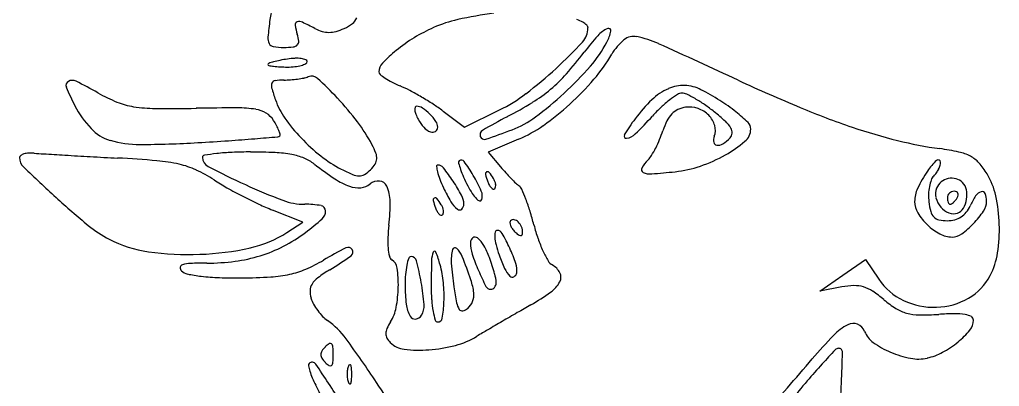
# Model space of a CAD drawing. Header units: millimetres. Extents: x 56222 to 3066687, y -650199 to -121287.
# Drawn here: x 140520.176 to 140522.049, y -185765.413 to -185764.712 of the extents above; entities that cross this region are included whole.
import ezdxf

# ---------------------------------------------------------------- set-up
doc = ezdxf.new("R2010")
doc.units = ezdxf.units.MM
doc.header["$MEASUREMENT"] = 0
doc.layers.add('$TD_AUDIT_GENERATED_(A0BDF17)', color=32, linetype='Continuous', lineweight=30)

msp = doc.modelspace()

# ---------------------------------------------------------------- linework, layer by layer
at = {"layer": '$TD_AUDIT_GENERATED_(A0BDF17)', "linetype": 'Continuous', "lineweight": 25, "ltscale": 2}
for p, q in [((140520.9855, -185764.8866), (140521.0267, -185764.9172)), ((140521.0267, -185764.9172), (140521.0934, -185764.8845)), ((140521.13, -185764.9406), (140521.072, -185764.9654)), ((140521.072, -185764.9654), (140521.0955, -185764.9932)), ((140520.7177, -185765.0987), (140520.6594, -185765.0758)), ((140520.6871, -185765.1187), (140520.7177, -185765.0987)), ((140521.7498, -185765.2003), (140521.7935, -185765.1701)), ((140521.7935, -185765.1701), (140521.819, -185765.208)), ((140521.7062, -185765.2305), (140521.7498, -185765.2003)), ((140521.7482, -185765.2226), (140521.7062, -185765.2305))]:
    msp.add_line(p, q, dxfattribs=at)
for centre, radius, start, end in [((140520.8418, -185764.737), 0.189, 164.1577, 172.3599), ((140521.4284, -185764.8157), 0.7808, 172.3599, 174.8327), ((140520.7963, -185764.6981), 0.0266, 306.9333, 336.2646), ((140521.0666, -185764.9525), 0.2463, 102.3953, 113.7713), ((140521.2295, -185765.6935), 1.005, 98.3946, 102.3953), ((140521.2185, -185764.7754), 0.0677, 59.6535, 70.0556), ((140520.7085, -185764.7218), 0.00566, 108.427, 188.3351), ((140520.8122, -185764.7066), 0.1105, 188.335, 197.6066), ((140520.711, -185764.7293), 0.0136, 65.3784, 108.4271), ((140520.5366, -185765.1097), 0.432, 61.8428, 65.3783), ((140520.775, -185764.6644), 0.073, 241.8427, 253.5205), ((140520.7522, -185764.6311), 0.1073, 285.5815, 294.4932), ((140520.7617, -185764.6521), 0.0842, 294.4932, 306.9332), ((140521.09, -185765.0056), 0.3042, 113.7713, 121.5992), ((140521.2236, -185764.728), 0.0391, 316.9309, 359.9977), ((140521.23, -185764.7557), 0.0449, 47.3304, 59.6536), ((140521.2555, -185764.728), 0.00726, 359.9977, 47.3304), ((140521.3235, -185764.7808), 0.0567, 114.0145, 137.8116), ((140521.3022, -185764.733), 0.00439, 348.7779, 114.0145), ((140520.6734, -185764.7474), 0.0227, 174.8327, 206.6073), ((140520.645, -185764.7596), 0.065, 5.7839, 17.6066), ((140520.7672, -185764.6905), 0.0458, 253.5204, 270.073), ((140520.7672, -185764.6851), 0.0512, 270.0731, 285.5815), ((140521.0995, -185765.0211), 0.3225, 121.5991, 129.0925), ((140521.6299, -185765.0585), 0.4703, 137.8116, 142.8262), ((140521.2321, -185764.7191), 0.0758, 331.8428, 348.7779), ((140521.3986, -185764.8315), 0.1051, 129.6676, 149.4268), ((140521.3501, -185764.773), 0.0291, 78.3786, 129.6676), ((140521.3165, -185764.9363), 0.1959, 65.6423, 78.3786), ((140520.6627, -185764.7528), 0.0108, 206.6073, 261.1959), ((140520.6811, -185764.6341), 0.1309, 261.196, 269.9978), ((140520.6811, -185764.5946), 0.1704, 269.9977, 275.9996), ((140520.6975, -185764.7505), 0.0136, 275.9995, 314.0917), ((140520.7009, -185764.754), 0.00877, 314.0916, 5.7838), ((140521.0792, -185764.9961), 0.2903, 129.0925, 136.191), ((140520.5394, -185764.0884), 0.9758, 312.7455, 316.9309), ((140521.0813, -185764.6384), 0.2469, 318.859, 331.8427), ((140512.5785, -185784.2371), 21.3825, 65.19215, 65.64227), ((140520.7052, -185764.9506), 0.1638, 101.0578, 105.406), ((140520.7329, -185765.0921), 0.3081, 98.3473, 101.0578), ((140520.7086, -185764.927), 0.1412, 92.4889, 98.3473), ((140520.7056, -185764.8565), 0.0707, 82.6566, 92.489), ((140520.7096, -185764.8255), 0.0394, 69.9217, 82.6565), ((140520.7218, -185764.7921), 0.00384, 359.9978, 69.9218), ((140520.6907, -185764.3463), 0.7085, 318.5204, 322.8263), ((140521.0178, -185764.6065), 0.3373, 319.4144, 329.4268), ((140520.6529, -185764.7976), 0.00225, 108.5114, 179.9977), ((140520.6526, -185764.7976), 0.00194, 179.9978, 259.2509), ((140520.7102, -185764.9687), 0.1827, 105.4061, 108.5115), ((140520.6822, -185764.6417), 0.1606, 259.2509, 262.6565), ((140520.6811, -185764.6499), 0.1524, 262.6565, 267.2256), ((140520.6881, -185764.5054), 0.2971, 267.2256, 269.9977), ((140520.6881, -185764.6644), 0.1381, 269.9978, 275.9673), ((140520.6947, -185764.7272), 0.0749, 275.9673, 285.4061), ((140520.7024, -185764.755), 0.046, 285.406, 296.846), ((140520.7211, -185764.7921), 0.00447, 296.846, 359.9977), ((140520.8872, -185764.8119), 0.0242, 136.1911, 179.9977), ((140520.6723, -185764.2323), 0.7799, 307.2093, 312.7456), ((140520.7588, -185764.3566), 0.6752, 312.7311, 318.8589), ((140520.6815, -185764.6615), 0.1659, 269.9977, 274.3377), ((140520.678, -185764.6154), 0.2121, 274.3377, 277.9475), ((140520.6809, -185764.6361), 0.1913, 277.9475, 281.6237), ((140520.7085, -185764.7701), 0.0544, 281.6237, 290.9914), ((140520.7341, -185764.8369), 0.0171, 47.5339, 110.9913), ((140520.2703, -185765.3436), 0.704, 43.1668, 47.534), ((140520.869, -185764.8119), 0.00596, 179.9978, 230.9021), ((140520.9415, -185764.7226), 0.121, 230.902, 236.613), ((140520.9539, -185764.7039), 0.1434, 236.6129, 242.6887), ((140521.0099, -185764.6285), 0.2824, 309.9626, 318.5204), ((140520.864, -185764.4748), 0.5398, 312.375, 319.4144), ((140520.2736, -185764.8378), 0.00892, 119.0805, 202.1974), ((140520.6662, -185764.6776), 0.433, 202.1974, 207.3422), ((140520.277, -185764.8438), 0.0158, 63.6347, 119.0804), ((140519.8996, -185765.6051), 0.8655, 60.4965, 63.6347), ((140520.6708, -185764.8385), 0.0135, 156.644, 195.9828), ((140521.0702, -185764.7241), 0.4289, 195.9829, 199.2164), ((140520.6655, -185764.8362), 0.00773, 97.6265, 156.644), ((140520.6815, -185764.9557), 0.1282, 89.9977, 97.6265), ((140520.9953, -185764.6237), 0.2337, 242.6887, 246.9036), ((140520.8066, -185765.0662), 0.2474, 62.1531, 66.9036), ((140521.003, -185764.6203), 0.2931, 301.5979, 309.9626), ((140521.461, -185764.945), 0.1105, 113.7621, 133.6127), ((140521.4456, -185764.91), 0.0723, 88.2385, 113.762), ((140521.4456, -185764.9095), 0.0717, 62.5772, 88.2385), ((140521.2473, -185765.2917), 0.5023, 57.8452, 62.5772), ((140522.9924, -185761.7074), 3.4377, 245.1922, 247.3517), ((140520.4818, -185764.5762), 0.3167, 240.4965, 247.8063), ((140520.3774, -185765.2432), 0.5572, 37.0925, 43.1668), ((140520.6487, -185765.3651), 0.5854, 59.6574, 62.1531), ((140520.6385, -185765.3824), 0.6055, 57.179, 59.6575), ((140520.9591, -185764.6099), 0.3057, 296.0682, 307.2094), ((140520.7631, -185764.3613), 0.6688, 306.6529, 312.7311), ((140521.5356, -185765.016), 0.1906, 122.3438, 127.7302), ((140521.4425, -185764.869), 0.0165, 89.9978, 122.3438), ((140521.4425, -185764.8735), 0.021, 64.3216, 89.9977), ((140521.35, -185765.0658), 0.2344, 59.9368, 64.3216), ((140521.333, -185765.0952), 0.2684, 55.3432, 59.9368), ((140520.4511, -185764.7888), 0.1908, 207.3421, 223.4439), ((140520.4161, -185764.7373), 0.1427, 247.8063, 261.0761), ((140520.4379, -185764.5984), 0.2833, 261.0761, 269.5101), ((140520.4614, -185761.8537), 3.0281, 269.5101, 270.9933), ((140520.5894, -185769.239), 4.3583, 89.9611, 90.9933), ((140520.5922, -185765.1082), 0.2276, 81.1142, 89.9611), ((140520.6187, -185764.939), 0.0562, 59.2666, 81.1142), ((140520.7986, -185764.8188), 0.1413, 199.2163, 215.16), ((140520.9434, -185764.8834), 0.0119, 160.9177, 186.7044), ((140520.935, -185764.8804), 0.00303, 89.9978, 160.9177), ((140520.935, -185764.8971), 0.0197, 55.4949, 89.9977), ((140520.8882, -185764.9653), 0.1024, 45.311, 55.4949), ((140520.7774, -185765.1671), 0.3492, 53.4363, 57.179), ((140520.7338, -185764.1827), 0.8069, 297.669, 301.598), ((140520.8764, -185764.4883), 0.5214, 305.2522, 312.375), ((140521.5749, -185765.0646), 0.2756, 133.6128, 143.6423), ((140521.6109, -185765.1009), 0.3042, 133.2733, 137.6962), ((140521.5567, -185765.0433), 0.2251, 127.7302, 133.2733), ((140521.4566, -185764.9301), 0.0512, 98.032, 115.2615), ((140521.4564, -185764.9289), 0.05, 70.5426, 98.032), ((140521.4551, -185764.9327), 0.054, 44.5963, 70.5426), ((140521.2904, -185765.1568), 0.3433, 51.5236, 55.3432), ((140521.3265, -185765.1657), 0.3535, 51.6877, 57.8452), ((140522.2681, -185763.4432), 1.5568, 247.3517, 251.2564), ((140520.6261, -185764.9266), 0.0418, 31.9829, 59.2666), ((140520.9554, -185764.7084), 0.3331, 215.16, 223.5622), ((140520.9646, -185764.8809), 0.0333, 186.7045, 201.0354), ((140521.0129, -185764.8623), 0.0849, 201.0354, 208.1527), ((140520.8882, -185764.9653), 0.1024, 35.139, 45.311), ((140521.6614, -185765.9518), 1.1906, 117.6691, 120.2809), ((140521.0513, -185764.7486), 0.186, 290.8998, 306.6528), ((140521.6672, -185765.1326), 0.3903, 143.6422, 149.131), ((140520.7542, -185764.3212), 0.8543, 314.5132, 317.6961), ((140521.4614, -185764.9296), 0.0537, 135.8138, 153.2104), ((140521.452, -185764.9204), 0.0405, 115.2615, 135.8139), ((140521.4607, -185764.9271), 0.0461, 16.1323, 44.5963), ((140521.2417, -185765.218), 0.4215, 47.7135, 51.5235), ((140521.3543, -185765.1305), 0.3086, 45.9744, 51.6877), ((140520.3732, -185764.8626), 0.0835, 223.4439, 253.3072), ((140520.5231, -185764.9909), 0.1632, 27.9222, 31.9829), ((140520.5854, -185764.9579), 0.0927, 21.7222, 27.9221), ((140520.5597, -185765.1054), 0.3287, 28.0733, 37.0925), ((140521.0022, -185764.868), 0.0729, 208.1527, 222.9146), ((140520.9748, -185764.8935), 0.0355, 222.9146, 248.1963), ((140520.9658, -185764.9174), 0.00967, 302.8974, 359.9978), ((140520.9562, -185764.9174), 0.0192, 359.9977, 35.1391), ((140521.0283, -185764.7033), 0.2581, 293.2002, 305.2521), ((140521.5315, -185764.9649), 0.1321, 153.2104, 162.0852), ((140521.474, -185764.9233), 0.0323, 339.0041, 16.1324), ((140521.486, -185764.9495), 0.0585, 31.3549, 47.7134), ((140521.5211, -185764.9281), 0.0174, 356.5318, 31.3549), ((140521.5571, -185764.9208), 0.0169, 358.6284, 45.9744), ((140522.1241, -185763.8677), 1.1085, 251.2563, 255.9379), ((140520.3497, -185761.6195), 3.3314, 273.8865, 274.7512), ((140519.5642, -185752.1691), 12.8144, 274.75129, 274.94793), ((140520.6689, -185764.9295), 0.00621, 274.9479, 314.9977), ((140520.5999, -185764.9521), 0.0771, 15.9115, 21.7221), ((140520.6711, -185764.9318), 0.003, 314.9978, 15.9116), ((140520.9734, -185764.6913), 0.3579, 223.5622, 231.7609), ((140520.9655, -185764.9169), 0.0102, 248.1963, 302.8975), ((140521.0659, -185764.9319), 0.00964, 120.2809, 200.1157), ((140521.0646, -185764.9324), 0.00831, 200.1157, 288.1958), ((140520.713, -185763.8627), 1.1343, 288.1958, 290.8998), ((140521.3359, -185764.9345), 0.00421, 149.131, 278.6557), ((140521.332, -185764.9089), 0.0301, 278.6557, 314.5132), ((140521.1948, -185764.8561), 0.2217, 337.5012, 342.0852), ((140521.5247, -185764.9428), 0.022, 159.0041, 189.5189), ((140521.4784, -185764.882), 0.0792, 302.0858, 314.9978), ((140521.5247, -185764.9283), 0.0137, 314.9978, 356.5318), ((140521.5425, -185764.9204), 0.0315, 310.2307, 358.6284), ((140520.4044, -185764.7587), 0.1919, 253.3072, 270.4925), ((140520.3869, -185762.7255), 2.2252, 270.4925, 273.3453), ((140520.1531, -185758.7258), 6.2318, 273.34531, 273.88641), ((140520.7141, -185765.023), 0.1536, 21.3765, 28.0734), ((140521.2058, -185764.8632), 0.2087, 328.7696, 333.1758), ((140521.1783, -185764.8492), 0.2396, 333.1757, 337.5013), ((140521.5095, -185764.9453), 0.00656, 189.5189, 264.0337), ((140521.5107, -185764.9335), 0.0185, 264.0337, 302.0858), ((140521.4081, -185764.7616), 0.2395, 299.3693, 310.2306), ((140522.0351, -185764.2229), 0.7423, 255.9379, 262.2606), ((140521.869, -185765.445), 0.491, 77.9055, 82.2606), ((140520.1807, -185764.9755), 0.00475, 124.3646, 179.9979), ((140520.2014, -185764.9755), 0.0255, 179.9978, 226.2325), ((140520.1906, -185764.9899), 0.0222, 106.622, 124.3645), ((140520.1959, -185765.0076), 0.0407, 93.5998, 106.6222), ((140520.198, -185765.0417), 0.0748, 85.3442, 93.5999), ((140520.2745, -185764.102), 0.868, 265.3443, 266.5069), ((140521.3706, -185746.1453), 18.8581, 266.50701, 266.63122), ((140521.3332, -185746.7807), 18.2216, 266.63129, 266.78439), ((140521.6784, -185740.6352), 24.3768, 266.78446, 266.90753), ((140520.2249, -185767.5385), 2.5658, 85.2229, 86.9076), ((140520.5299, -185764.9752), 0.00419, 99.1355, 179.9978), ((140520.5454, -185764.9752), 0.0197, 179.9978, 242.8722), ((140520.6097, -185765.4712), 0.5065, 96.4514, 99.1355), ((140520.6005, -185765.3898), 0.4246, 92.4306, 96.4514), ((140520.6177, -185765.7958), 0.831, 89.9977, 92.4306), ((140520.6177, -185765.9366), 0.9717, 87.2429, 89.9978), ((140520.6533, -185765.1973), 0.2316, 79.2488, 87.2429), ((140520.6735, -185765.0907), 0.1231, 67.7287, 79.2487), ((140520.6889, -185765.0532), 0.0825, 52.1824, 67.7287), ((140520.9035, -185764.78), 0.245, 231.7609, 242.6534), ((140520.8324, -185764.9767), 0.0266, 356.8538, 21.3766), ((140521.3459, -185764.9481), 0.0449, 314.9977, 328.7697), ((140521.3848, -185764.7202), 0.287, 288.8579, 299.3693), ((140521.9542, -185765.0475), 0.0845, 61.8967, 77.9054), ((140521.9668, -185765.024), 0.0578, 41.4448, 61.8967), ((140522.5266, -185762.5481), 3.3868, 226.2325, 227.6628), ((140520.4127, -185765.2914), 0.3108, 77.2519, 85.2229), ((140520.4459, -185765.1448), 0.1605, 65.0639, 77.2518), ((140521.3603, -185763.3848), 1.8067, 242.8723, 245.3792), ((140521.1457, -185764.4647), 0.6624, 232.1824, 236.3567), ((140520.8, -185764.9517), 0.0665, 314.9977, 327.0643), ((140520.8393, -185764.9771), 0.0197, 327.0643, 356.8538), ((140520.9756, -185764.9923), 0.00244, 89.9977, 185.108), ((140521.0387, -185764.9866), 0.0658, 185.108, 194.0052), ((140520.9756, -185765.0036), 0.0138, 38.334, 89.9977), ((140520.6768, -185765.2398), 0.3946, 33.7675, 38.3341), ((140521.0196, -185764.9851), 0.00431, 134.9977, 194.6743), ((140521.1788, -185764.9434), 0.1689, 194.6743, 198.9256), ((140521.0209, -185764.9864), 0.00615, 36.2184, 134.9977), ((140520.7846, -185765.1594), 0.299, 30.0467, 36.2184), ((140521.4326, -185764.7081), 0.4415, 220.2316, 222.1753), ((140521.3704, -185764.9986), 0.00573, 149.4991, 246.2505), ((140521.4336, -185765.0359), 0.0792, 134.9978, 149.499), ((140521.4046, -185764.778), 0.2259, 276.279, 288.8579), ((140521.999, -185765.0588), 0.1045, 131.868, 146.5461), ((140521.9323, -185764.9844), 0.00459, 1.8125, 131.8679), ((140521.8892, -185764.9759), 0.049, 333.8472, 342.9474), ((140521.9184, -185764.9848), 0.0184, 342.9474, 1.8125), ((140521.8982, -185765.0845), 0.1493, 31.3711, 41.4447), ((140520.3965, -185765.251), 0.2776, 56.9765, 65.064), ((140520.9496, -185764.6909), 0.3453, 242.6534, 246.6607), ((140520.826, -185764.9772), 0.0335, 246.6607, 268.882), ((140520.8257, -185764.9921), 0.0185, 268.8822, 302.0128), ((140520.801, -185764.9526), 0.0651, 302.0128, 314.9977), ((140521.0881, -185764.9743), 0.1167, 194.0052, 201.207), ((140521.1859, -185764.941), 0.1764, 198.9257, 204.0596), ((140521.3078, -185764.8866), 0.3099, 204.0596, 207.4265), ((140520.7787, -185765.1628), 0.3058, 23.7205, 30.0467), ((140521.0709, -185765.0067), 0.00432, 118.2692, 194.2197), ((140521.1858, -185764.9776), 0.1229, 194.2198, 200.9913), ((140521.0707, -185765.0065), 0.00403, 38.6783, 118.2692), ((140520.9817, -185765.0777), 0.1181, 31.7153, 38.6782), ((140521.4233, -185764.7165), 0.429, 222.1753, 224.1613), ((140521.382, -185764.9723), 0.0345, 246.2506, 274.1263), ((140521.2982, -185763.8112), 1.1985, 274.1263, 276.279), ((140522.143, -185765.154), 0.2772, 146.5461, 154.4759), ((140521.9387, -185765.0257), 0.0211, 134.9978, 159.9131), ((140521.8919, -185764.9789), 0.0451, 314.9977, 325.1467), ((140521.8835, -185764.9731), 0.0554, 325.1466, 333.8473), ((140521.9092, -185765.0778), 0.1364, 12.3992, 31.3711), ((140520.798, -185764.6333), 0.4591, 236.9765, 240.5714), ((140521.021, -185764.238), 0.913, 240.5714, 242.7208), ((140521.0744, -185764.0086), 1.1205, 245.3792, 249.3485), ((140520.85, -185764.909), 0.1287, 236.3567, 250.4146), ((140520.8241, -185764.9817), 0.0516, 250.4146, 274.7169), ((140520.8258, -185765.0015), 0.0317, 274.7168, 309.6879), ((140520.8618, -185765.0448), 0.0246, 84.2875, 129.6879), ((140520.8625, -185765.0372), 0.017, 24.5538, 84.2874), ((140520.813, -185765.0599), 0.0715, 0.5028, 24.5537), ((140521.2281, -185764.92), 0.2669, 201.207, 205.0878), ((140521.2562, -185764.9068), 0.2979, 205.0879, 210.8982), ((140520.7312, -185765.2035), 0.3292, 28.2713, 33.7675), ((140521.2025, -185764.9412), 0.1913, 207.4265, 212.6232), ((140521.1212, -185765.0024), 0.0537, 200.9913, 209.2074), ((140521.0938, -185765.0177), 0.0223, 209.2074, 225.0573), ((140521.0555, -185765.0321), 0.0313, 20.4109, 31.7151), ((140521.0802, -185765.0307), 0.00599, 314.9977, 350.61), ((140521.0621, -185765.0297), 0.0243, 6.7447, 20.4109), ((140521.069, -185765.0288), 0.0173, 350.6101, 6.7446), ((140521.3888, -185764.75), 0.3809, 224.1613, 226.1036), ((140521.1628, -185764.9849), 0.0549, 226.1037, 234.2145), ((140521.1211, -185765.0428), 0.0165, 24.0938, 54.2145), ((140522.0105, -185765.0489), 0.0967, 169.2468, 177.9438), ((140521.9931, -185765.0456), 0.0789, 159.9132, 169.2468), ((140521.9551, -185765.0437), 0.0276, 128.7477, 159.0041), ((140521.9582, -185765.0475), 0.0326, 102.009, 128.7477), ((140521.9582, -185765.0475), 0.0326, 75.2669, 102.0091), ((140521.9594, -185765.0427), 0.0276, 44.9977, 75.267), ((140521.96, -185765.0422), 0.0268, 11.4292, 44.9978), ((140521.3924, -185763.7929), 1.7028, 227.6629, 230.4153), ((140521.0197, -185764.2406), 0.91, 242.7209, 244.8717), ((140520.9899, -185765.0644), 0.0355, 359.9978, 28.2712), ((140521.093, -185765.0113), 0.0612, 212.6234, 224.7685), ((140521.038, -185765.0489), 0.0227, 341.326, 23.7205), ((140521.0843, -185765.0272), 0.00881, 225.0573, 252.0958), ((140521.0824, -185765.0329), 0.00282, 252.0959, 314.9978), ((140520.7998, -185765.1865), 0.3684, 20.9359, 24.0939), ((140521.9446, -185765.0593), 0.0573, 154.4758, 179.9978), ((140522.0124, -185765.049), 0.0986, 177.9438, 186.517), ((140521.9581, -185765.0448), 0.0309, 159.0042, 193.645), ((140521.9711, -185765.0417), 0.0443, 193.6451, 220.0883), ((140521.9615, -185765.0523), 0.0117, 156.0093, 179.9977), ((140521.9624, -185765.0527), 0.0127, 133.356, 156.0094), ((140521.9628, -185765.0532), 0.0133, 111.3262, 133.356), ((140521.963, -185765.0537), 0.0139, 89.9977, 111.3261), ((140521.963, -185765.0504), 0.0105, 65.1213, 89.9977), ((140521.9652, -185765.0457), 0.00534, 23.7944, 65.1213), ((140521.9552, -185765.0441), 0.0157, 328.2803, 347.1662), ((140521.9642, -185765.0461), 0.00647, 347.1661, 23.7944), ((140521.936, -185765.047), 0.0513, 350.7457, 11.4293), ((140522.1136, -185765.1207), 0.1313, 146.6835, 156.3095), ((140522.0198, -185765.059), 0.019, 106.6161, 146.6835), ((140522.0161, -185765.0468), 0.00624, 22.9646, 106.6162), ((140521.9883, -185765.0586), 0.0365, 359.9977, 22.9647), ((140521.7544, -185765.1119), 0.2949, 1.738, 12.3993), ((140520.8217, -185764.6628), 0.4437, 244.8718, 248.5526), ((140520.7211, -185764.946), 0.1188, 249.3484, 269.9977), ((140520.7211, -185765.2526), 0.1879, 80.4008, 89.9977), ((140520.7507, -185765.0776), 0.0103, 1.4532, 80.4009), ((140520.533, -185765.0623), 0.3515, 353.1172, 0.5028), ((140520.9709, -185765.0567), 0.00432, 118.2692, 194.2197), ((140521.0859, -185765.0275), 0.1229, 194.2198, 200.9913), ((140520.9708, -185765.0564), 0.00403, 38.6783, 118.2692), ((140520.8817, -185765.1277), 0.1181, 31.7153, 38.6782), ((140520.9556, -185765.0821), 0.0313, 20.4109, 31.7151), ((140521.0473, -185765.0319), 0.0544, 210.8983, 231.3541), ((140521.012, -185765.0644), 0.0134, 313.6753, 359.9978), ((140521.06, -185765.044), 0.0148, 224.7685, 252.7214), ((140521.0565, -185765.0552), 0.00305, 252.7214, 341.326), ((140520.7915, -185765.1897), 0.3773, 17.1917, 20.936), ((140521.9304, -185765.0593), 0.0431, 179.9977, 210.8645), ((140522.038, -185765.0461), 0.1243, 186.517, 195.1259), ((140521.9673, -185765.0448), 0.0393, 220.0884, 248.437), ((140521.9783, -185765.0523), 0.0285, 179.9978, 189.656), ((140521.9671, -185765.0542), 0.0171, 189.656, 203.7944), ((140521.9607, -185765.0571), 0.0101, 203.7945, 222.3495), ((140521.9553, -185765.062), 0.00285, 222.3495, 269.9977), ((140521.9553, -185765.0602), 0.00464, 269.9977, 304.5506), ((140521.9412, -185765.0397), 0.0295, 304.5506, 313.3559), ((140521.935, -185765.0331), 0.0385, 313.356, 321.5202), ((140521.9264, -185765.0263), 0.0496, 321.5201, 328.2802), ((140521.9386, -185765.0474), 0.0486, 329.4724, 350.7457), ((140521.944, -185765.0463), 0.0539, 321.2218, 336.3095), ((140521.9899, -185765.0586), 0.0348, 326.5981, 359.9978), ((140520.741, -185765.0778), 0.02, 311.6978, 1.4531), ((140521.0213, -185765.0523), 0.0537, 200.9913, 209.2074), ((140520.9938, -185765.0677), 0.0223, 209.2074, 225.0573), ((140520.9843, -185765.0772), 0.00881, 225.0573, 252.0958), ((140520.9825, -185765.0829), 0.00282, 252.0959, 314.9978), ((140520.9802, -185765.0807), 0.00599, 314.9977, 350.61), ((140520.9621, -185765.0796), 0.0243, 6.7447, 20.4109), ((140520.9691, -185765.0788), 0.0173, 350.6101, 6.7446), ((140521.0171, -185765.0696), 0.00607, 231.3541, 313.6753), ((140520.6305, -185765.2395), 0.5458, 14.3527, 17.1916), ((140521.986, -185765.026), 0.1078, 210.8645, 226.4163), ((140521.9408, -185765.0723), 0.0236, 195.1259, 224.559), ((140521.9379, -185765.0752), 0.0196, 224.559, 257.8222), ((140521.9613, -185765.0602), 0.0228, 248.437, 290.9914), ((140521.9535, -185765.0537), 0.0419, 284.5783, 302.8291), ((140521.9616, -185765.061), 0.022, 290.9913, 329.4723), ((140521.9538, -185765.0541), 0.0413, 302.8291, 321.2218), ((140521.8791, -185764.9855), 0.1675, 316.1805, 326.5982), ((140520.4507, -185764.9318), 0.225, 230.4153, 242.6533), ((140520.448, -185764.7489), 0.4604, 306.5878, 311.6978), ((140521.1866, -185765.1412), 0.3068, 173.1172, 177.6024), ((140521.118, -185765.0996), 0.0047, 134.9977, 182.9932), ((140521.1304, -185765.0989), 0.017, 182.9931, 201.4106), ((140521.1414, -185765.0946), 0.0289, 201.4107, 215.4382), ((140521.12, -185765.1016), 0.00754, 78.1627, 134.9978), ((140521.1184, -185765.1094), 0.0155, 44.9977, 78.1627), ((140521.1096, -185765.1183), 0.0281, 21.6558, 44.9977), ((140521.1068, -185765.1193), 0.031, 359.9978, 21.6557), ((140521.4843, -185765.021), 0.3355, 194.3526, 199.0175), ((140521.9876, -185765.0243), 0.1102, 226.4164, 241.8259), ((140521.9498, -185765.0202), 0.0759, 257.8222, 269.9978), ((140521.9498, -185765.0395), 0.0566, 269.9978, 284.5782), ((140521.8794, -185764.9857), 0.1672, 305.8028, 316.1805), ((140521.7529, -185765.1119), 0.2964, 351.0944, 1.738), ((140520.5726, -185764.9439), 0.2089, 282.3068, 303.2315), ((140520.5373, -185764.8692), 0.3106, 297.4308, 306.5878), ((140521.1152, -185765.125), 0.0309, 166.9244, 184.5507), ((140521.0892, -185765.1189), 0.00414, 89.9977, 166.9244), ((140521.0892, -185765.1256), 0.0108, 29.1804, 89.9977), ((140520.7403, -185765.3204), 0.4104, 24.7502, 29.1804), ((140521.1571, -185765.0834), 0.0482, 215.4381, 224.9977), ((140521.1653, -185765.0752), 0.0598, 224.9978, 232.7914), ((140521.135, -185765.1151), 0.00966, 232.7913, 262.7734), ((140521.1342, -185765.1218), 0.00295, 262.7733, 327.5178), ((140521.1303, -185765.1193), 0.00748, 327.5177, 359.9977), ((140521.9588, -185765.0781), 0.0492, 241.826, 269.9977), ((140521.9588, -185765.0959), 0.0314, 269.9977, 305.8029), ((140520.4542, -185764.9251), 0.2326, 242.6534, 262.0886), ((140520.5562, -185764.9056), 0.2697, 287.2497, 297.4308), ((140521.0384, -185765.135), 0.1586, 177.6024, 184.9537), ((140521.0489, -185765.1379), 0.011, 125.2661, 179.9978), ((140521.1094, -185765.1379), 0.0715, 179.9977, 197.9354), ((140521.0468, -185765.1349), 0.00734, 51.6195, 125.266), ((140521.0204, -185765.1681), 0.0498, 29.4062, 51.6194), ((140520.9406, -185765.2132), 0.1415, 19.2164, 29.4063), ((140521.1673, -185765.1208), 0.0831, 184.5506, 194.8761), ((140521.3541, -185765.0712), 0.2764, 194.8761, 199.094), ((140521.4105, -185765.0464), 0.2574, 199.0175, 204.707), ((140520.4991, -185764.6021), 0.5587, 262.0887, 272.1873), ((140520.4993, -185764.6079), 0.5529, 272.1873, 282.3068), ((140520.5503, -185764.8867), 0.2894, 277.4555, 287.2497), ((140521.1656, -185765.8688), 0.8082, 116.8931, 120.3698), ((140520.3485, -185764.5098), 0.7996, 301.7152, 305.218), ((140520.8042, -185765.1563), 0.00922, 32.8411, 116.8931), ((140520.8047, -185765.1559), 0.00865, 305.2181, 32.8411), ((140520.9892, -185765.1393), 0.1091, 184.9538, 193.1514), ((140520.8933, -185765.1617), 0.0107, 193.1514, 238.2803), ((140521.0077, -185765.1733), 0.0442, 157.1448, 178.6371), ((140520.9695, -185765.1572), 0.00278, 21.4028, 157.1448), ((140520.7605, -185765.2392), 0.2272, 14.9999, 21.4028), ((140521.0787, -185765.172), 0.0776, 164.5246, 184.1186), ((140521.0085, -185765.1526), 0.00477, 46.2359, 164.5246), ((140520.9814, -185765.1808), 0.0439, 21.5153, 46.2359), ((140521.3775, -185765.0511), 0.3533, 197.9353, 203.4252), ((140521.3538, -185765.0713), 0.2761, 199.0941, 204.8543), ((140520.8147, -185765.2861), 0.3285, 19.1893, 24.7502), ((140521.3723, -185765.064), 0.2154, 204.707, 210.3353), ((140521.9053, -185765.1358), 0.1422, 332.6534, 351.0943), ((140520.489, -185765.186), 0.00591, 106.8543, 172.3744), ((140520.5047, -185765.2378), 0.06, 92.136, 106.8543), ((140520.5338, -185766.0181), 0.8409, 89.9978, 92.136), ((140520.5339, -185764.7609), 0.4163, 269.9977, 277.4555), ((140520.5956, -185764.8961), 0.3193, 293.558, 300.3696), ((140520.8761, -185765.1896), 0.0221, 7.7357, 58.2803), ((140521.058, -185765.2101), 0.1446, 168.3916, 175.5654), ((140521.0182, -185765.2019), 0.104, 160.8809, 168.3916), ((140520.9244, -185765.1694), 0.0047, 89.9976, 160.8809), ((140520.9244, -185765.1754), 0.0107, 14.7081, 89.9977), ((140520.4246, -185765.3066), 0.5274, 10.1038, 14.7081), ((140523.0125, -185765.221), 2.0495, 178.6371, 179.9978), ((140520.7734, -185765.2357), 0.2139, 5.6181, 14.9999), ((140521.5873, -185765.1354), 0.5875, 184.1186, 188.5262), ((140519.9363, -185765.5928), 1.1673, 19.1787, 21.5154), ((140520.3528, -185765.418), 0.7639, 16.7525, 19.2164), ((140521.0914, -185765.1898), 0.0355, 350.659, 19.1893), ((140521.2051, -185765.1619), 0.0216, 210.3353, 240.7651), ((140521.1768, -185765.2124), 0.0363, 27.4245, 60.7652), ((140520.4911, -185765.1862), 0.00795, 172.3744, 224.9977), ((140520.5014, -185765.1759), 0.0226, 224.9978, 258.377), ((140520.56, -185764.8911), 0.3133, 258.3771, 263.2643), ((140520.6425, -185764.9665), 0.2375, 273.3349, 282.2351), ((140520.6585, -185765.0403), 0.1619, 282.235, 293.558), ((140520.9343, -185765.4576), 0.3147, 121.7152, 126.6529), ((140520.6657, -185765.2181), 0.2344, 358.79, 7.7357), ((140521.1881, -185765.2202), 0.2752, 175.5654, 179.9977), ((140521.5125, -185764.9926), 0.5004, 203.4253, 207.2411), ((140521.0187, -185765.2176), 0.0685, 2.3074, 16.7525), ((140521.1507, -185765.1654), 0.0523, 204.8543, 224.6231), ((140521.1159, -185765.1938), 0.0107, 299.5163, 350.6591), ((140521.1929, -185765.2041), 0.0182, 331.681, 27.4246), ((140521.9379, -185765.1527), 0.1055, 299.7048, 332.6534), ((140520.5727, -185764.7831), 0.4221, 263.2643, 267.9954), ((140520.5905, -185764.2757), 0.9298, 267.9954, 270.6166), ((140520.5879, -185764.0295), 1.176, 270.6166, 273.3349), ((140520.7551, -185765.2303), 0.0238, 146.594, 177.6086), ((140520.7748, -185765.2433), 0.0475, 126.6528, 146.594), ((140521.1974, -185765.2202), 0.2844, 179.9978, 187.1812), ((140520.5082, -185765.2917), 0.4425, 4.5749, 10.1038), ((140520.7248, -185765.2405), 0.2628, 357.5783, 5.6181), ((140520.9334, -185765.246), 0.1116, 6.0938, 19.1788), ((140521.0741, -185765.2153), 0.013, 320.9388, 2.3074), ((140521.118, -185765.1976), 0.00634, 224.6229, 299.5162), ((140521.1567, -185765.1846), 0.0593, 305.7167, 331.681), ((140521.7745, -185765.3638), 0.1436, 91.3258, 100.5798), ((140521.7725, -185765.2782), 0.058, 73.1, 91.3258), ((140521.9158, -185765.143), 0.1167, 213.8932, 244.6258), ((140520.7743, -185765.2311), 0.0431, 177.6087, 197.5271), ((140520.6656, -185765.2181), 0.2345, 349.239, 358.79), ((140521.3482, -185765.221), 0.3853, 179.9977, 183.9175), ((140521.7537, -185765.1104), 0.7558, 188.5263, 190.8856), ((140521.0092, -185765.2379), 0.0353, 338.974, 6.0938), ((140521.0766, -185765.2171), 0.0101, 207.2411, 269.9977), ((140521.0766, -185765.2173), 0.00985, 269.9977, 320.9388), ((140520.9434, -185764.8879), 0.4246, 299.6436, 305.7167), ((140521.7698, -185765.2872), 0.0673, 56.5073, 73.0999), ((140521.6785, -185765.4252), 0.2329, 49.919, 56.5073), ((140520.793, -185765.2252), 0.0628, 197.5272, 208.9187), ((140520.8386, -185765.2), 0.1148, 208.9187, 216.1669), ((140520.9785, -185765.2478), 0.0638, 187.1814, 208.9667), ((140520.9156, -185765.2591), 0.0338, 328.2803, 4.5748), ((140521.1641, -185765.2336), 0.2007, 183.9174, 190.3027), ((140520.7447, -185765.2413), 0.2429, 350.2745, 357.5782), ((140521.046, -185765.2466), 0.0351, 190.8857, 212.8275), ((140521.0124, -185765.2392), 0.0319, 309.6879, 338.974), ((140523.6967, -185769.726), 5.142, 119.6435, 119.9763), ((140521.9602, -185765.0905), 0.2046, 229.919, 237.9406), ((140521.9246, -185765.1246), 0.1371, 244.6257, 271.8669), ((140521.9247, -185765.1295), 0.1321, 271.8668, 299.7048), ((140520.8385, -185765.2001), 0.1147, 216.167, 223.4171), ((140520.817, -185765.2469), 0.0804, 328.0125, 349.2391), ((140520.9313, -185765.2688), 0.0153, 276.7757, 328.2802), ((140521.1217, -185765.2413), 0.1576, 190.3025, 196.4848), ((140521.0218, -185765.2621), 0.0064, 212.8275, 282.309), ((140521.0184, -185765.2463), 0.0226, 282.3089, 309.6879), ((140525.1078, -185772.1724), 7.9662, 119.97629, 120.21601), ((140521.891, -185765.2008), 0.0744, 237.9407, 255.0089), ((140521.8972, -185765.1778), 0.0982, 255.0089, 269.2892), ((140521.9022, -185764.7769), 0.4992, 269.2892, 273.5687), ((140521.9685, -185765.8412), 0.5672, 90.4977, 93.5688), ((140521.9646, -185765.3915), 0.1175, 80.6289, 90.4976), ((140521.9771, -185765.316), 0.041, 62.9248, 80.629), ((140520.8005, -185765.236), 0.0624, 223.4171, 234.8569), ((140520.6756, -185765.4134), 0.1546, 36.2732, 54.8569), ((140520.9757, -185765.346), 0.1068, 148.0125, 155.8331), ((140520.9319, -185765.2736), 0.0105, 208.9668, 276.7756), ((140520.9754, -185765.2845), 0.00509, 196.4848, 269.9978), ((140520.9754, -185765.2809), 0.00876, 269.9978, 350.2745), ((140524.8758, -185771.7742), 7.5053, 120.21597, 120.45799), ((140521.8095, -185765.3903), 0.1077, 117.6556, 135.8987), ((140521.7698, -185765.3145), 0.0221, 67.6879, 117.6556), ((140521.769, -185765.3164), 0.0242, 20.9914, 67.6879), ((140521.9697, -185765.286), 0.0301, 320.5648, 359.9333), ((140521.9924, -185765.2861), 0.00734, 359.9332, 62.9249), ((140520.9004, -185765.3122), 0.0242, 155.833, 179.392), ((140520.8931, -185765.3122), 0.0169, 179.3921, 208.9916), ((140522.4209, -185767.5996), 2.6625, 120.458, 120.9823), ((140521.8347, -185765.2912), 0.0461, 200.9913, 234.6458), ((140521.8653, -185765.2002), 0.1652, 309.4005, 320.5648), ((140520.7936, -185765.3702), 0.0468, 123.168, 134.9977), ((140520.77, -185765.334), 0.0035, 44.9977, 123.168), ((140520.7662, -185765.3378), 0.00888, 4.1703, 44.9977), ((140519.0769, -185766.5867), 2.1376, 33.5488, 36.2732), ((140520.9119, -185765.3017), 0.0384, 208.9916, 224.9978), ((140520.9166, -185765.297), 0.045, 224.9977, 263.327), ((140520.9688, -185765.1812), 0.1584, 284.7642, 300.9823), ((140522.4077, -185765.9699), 0.9406, 135.8987, 139.6016), ((140521.9104, -185765.1846), 0.1769, 234.6458, 247.0355), ((140521.8522, -185765.1842), 0.1859, 298.4463, 309.4005), ((140520.7642, -185765.3521), 0.0123, 146.363, 179.9978), ((140520.7982, -185765.3747), 0.0532, 134.9978, 146.363), ((140520.5697, -185765.3521), 0.2059, 359.9977, 4.1703), ((140520.9405, -185765.0932), 0.2503, 263.3271, 274.1006), ((140520.9385, -185765.0662), 0.2773, 274.1006, 284.7641), ((140523.3301, -185766.8517), 2.1953, 136.5909, 137.5425), ((140521.7423, -185765.3497), 0.00962, 92.296, 136.5909), ((140521.7422, -185765.3473), 0.00728, 357.8772, 92.296), ((140508.5097, -185764.8569), 13.2489, 357.36663, 357.87725), ((140521.9143, -185765.1753), 0.187, 247.0354, 259.2732), ((140521.8876, -185765.2496), 0.1115, 282.3854, 298.4463), ((140520.7325, -185765.3723), 0.00449, 134.9977, 191.676), ((140520.7354, -185765.3751), 0.0085, 34.1027, 134.9978), ((140518.1366, -185767.1348), 3.147, 32.5083, 34.1027), ((140520.7642, -185765.3521), 0.0123, 179.9977, 213.6324), ((140520.7982, -185765.3294), 0.0532, 213.6324, 224.9977), ((140520.7936, -185765.334), 0.0468, 224.9977, 236.8275), ((140520.7662, -185765.3664), 0.00888, 314.9978, 355.8252), ((140520.5697, -185765.3521), 0.2059, 355.8252, 359.9977), ((140517.331, -185761.6496), 5.7256, 318.1476, 319.6015), ((140522.5999, -185766.1836), 1.2055, 137.5425, 139.5971), ((140521.8944, -185765.2806), 0.0799, 259.2732, 282.3853), ((140520.8357, -185765.351), 0.1098, 191.676, 197.2626), ((140520.8543, -185765.3452), 0.1293, 197.2627, 203.2984), ((140520.77, -185765.3702), 0.0035, 236.8275, 314.9978), ((140520.8583, -185765.3896), 0.0562, 171.2978, 179.9978), ((140520.8344, -185765.3859), 0.0319, 158.0233, 171.2979), ((140520.8096, -185765.3759), 0.00517, 118.3501, 158.0232), ((140520.8078, -185765.3727), 0.0015, 21.9723, 118.3502), ((140520.7899, -185765.3799), 0.0208, 4.0059, 21.9723), ((140520.6517, -185765.3896), 0.1593, 359.9977, 4.006), ((140520.9382, -185765.3091), 0.2207, 203.2984, 207.3421), ((140520.8583, -185765.3896), 0.0562, 179.9977, 188.6977), ((140520.8344, -185765.3932), 0.0319, 188.6976, 201.9722), ((140520.8096, -185765.4032), 0.00517, 201.9722, 241.6454), ((140520.8078, -185765.4065), 0.0015, 241.6453, 338.0232), ((140520.7899, -185765.3992), 0.0208, 338.0232, 355.9896), ((140520.6517, -185765.3896), 0.1593, 355.9895, 359.9977), ((140518.3584, -185767.0631), 2.9997, 30.9614, 33.5488), ((140523.3072, -185766.7856), 2.1344, 139.5971, 140.9367), ((140520.5146, -185765.5281), 0.2563, 22.1557, 27.3421)]:
    msp.add_arc(centre, radius, start, end, dxfattribs=at)

doc.saveas('drawing.dxf')
